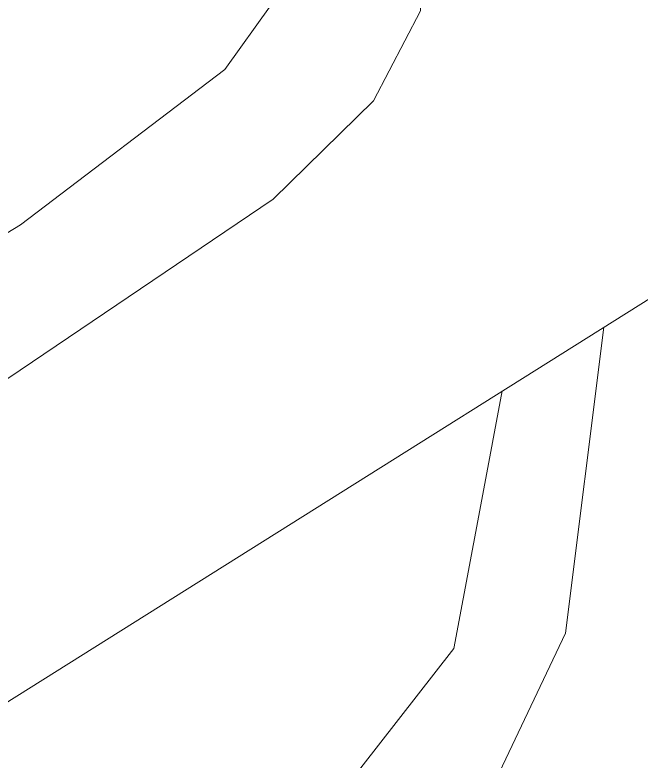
# Model space of a CAD drawing. Header units: metres. Extents: x -71 to 881, y -503 to 661.
# Drawn here: x 98.42 to 120.72, y 215.11 to 241.7 of the extents above; entities that cross this region are included whole.
import ezdxf

# ---------------------------------------------------------------- set-up
doc = ezdxf.new("R2010")
doc.units = ezdxf.units.M
doc.layers.add('04. Pisos', color=8, linetype='Continuous', lineweight=5)

msp = doc.modelspace()

# ---------------------------------------------------------------- linework, layer by layer
at = {"layer": '04. Pisos'}
for points in [[(145.495, 63.079), (73.716, 191.014), (70.184, 199.925), (70.89, 205.153), (73.427, 210.718), (77.586, 214.592), (83.577, 218.889), (107.622, 235.135), (111.197, 238.642), (112.863, 241.85), (112.863, 244.021), (112.471, 255.236), (91.675, 288.363), (87.633, 290.183), (82.286, 290.966), (79.077, 290.966), (74.656, 288.615), (41.799, 271.723), (14.685, 319.091), (32.686, 328.085), (30.114, 332.123), (11.187, 323.014)], [(99.448, 151.453), (117.705, 162.876), (159.987, 95.009), (337.22, 206.606), (265.236, 322.235), (87.866, 210.763), (100.544, 190.448), (82.018, 178.809), (99.448, 151.453)], [(92.549, 276.845), (100.034, 266.373), (105.139, 259.231), (107.301, 255.08), (108.421, 252.929), (109.024, 249.518), (109.024, 248.102), (107.552, 242.066), (105.9, 239.759), (98.612, 234.224), (88.554, 228.105)], [(119.393, 230.577), (118.029, 219.67), (115.231, 213.766), (111.233, 209.584), (104.78, 202.832), (102.776, 197.031), (100.517, 190.491)], [(115.78, 228.306), (115.089, 224.623), (114.057, 219.122), (110.114, 214.058), (106.819, 209.826), (103.878, 206.05), (102.328, 203.896), (98.774, 193.284)]]:
    msp.add_lwpolyline(points, dxfattribs=at)

doc.saveas('drawing.dxf')
